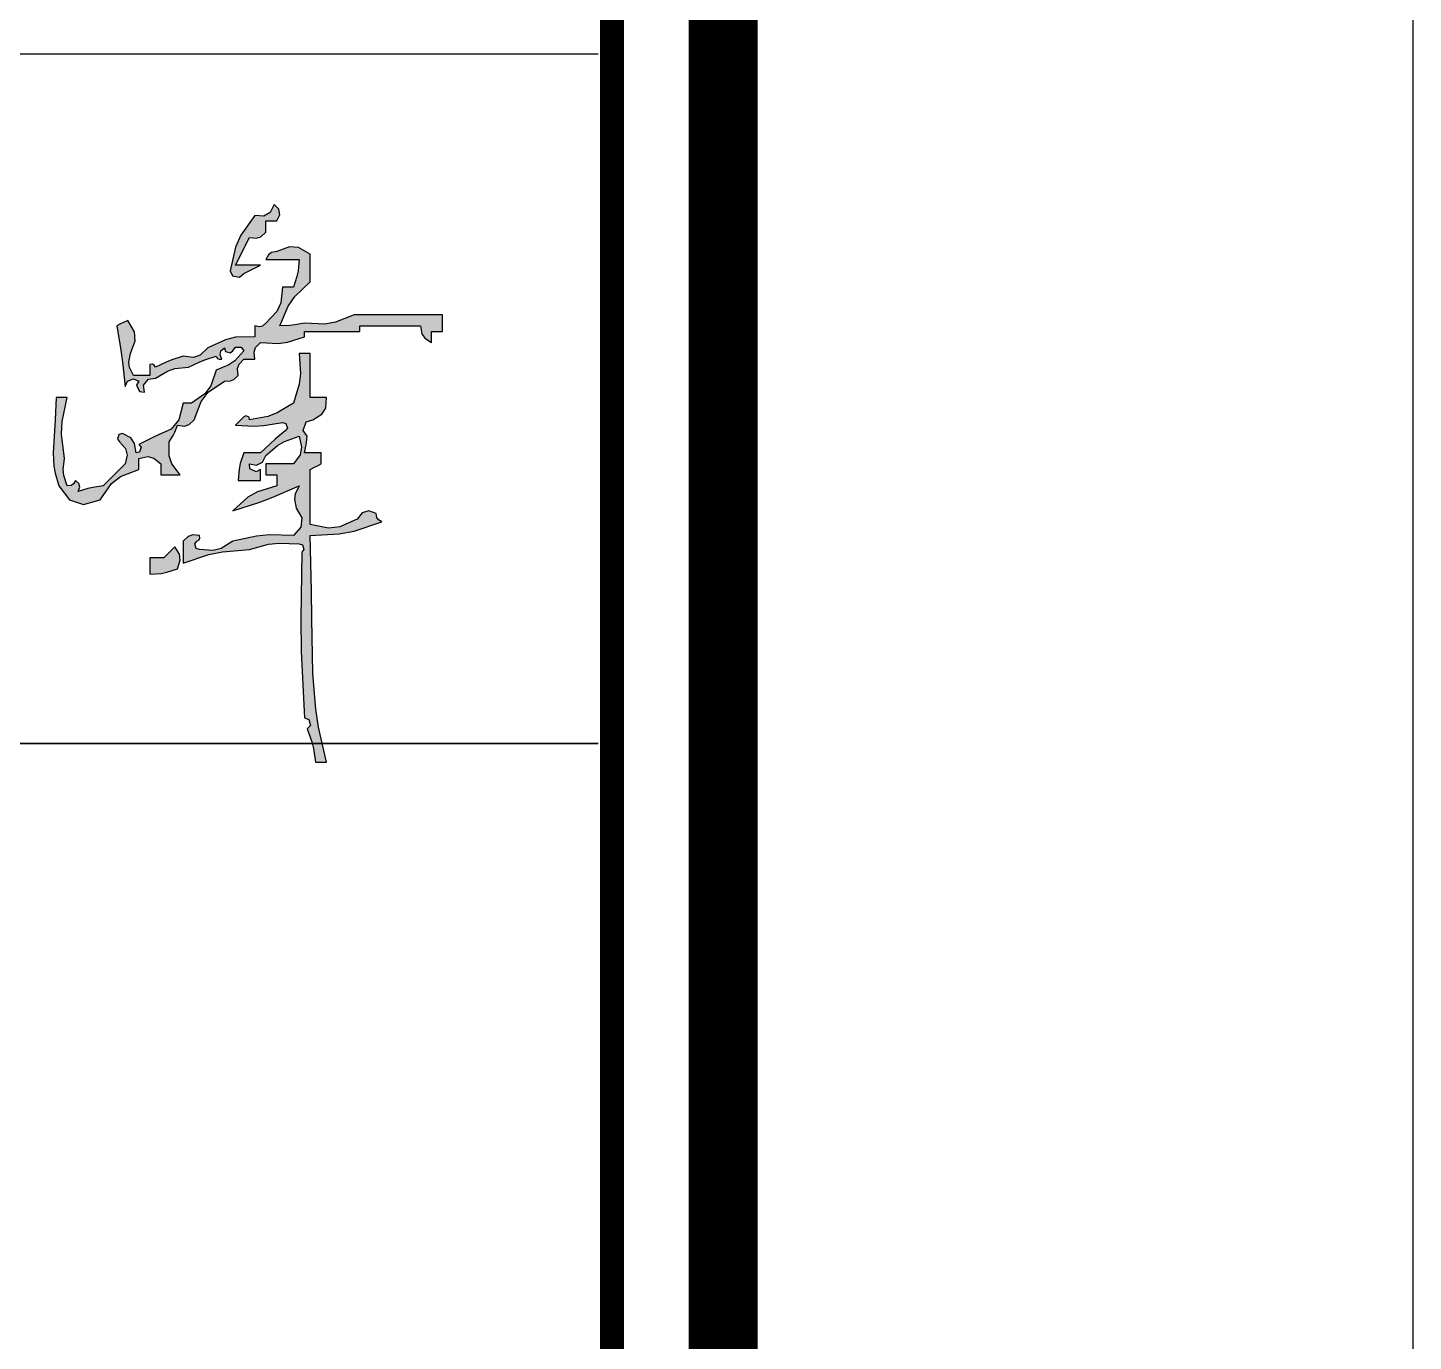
# Model space of a CAD drawing. Extents: x 815029915 to 815825525, y 579155098 to 579748855.
# Drawn here: x 815254894 to 815256903, y 579428713 to 579430617 of the extents above; entities that cross this region are included whole.
import ezdxf

# ---------------------------------------------------------------- set-up
doc = ezdxf.new("R2010")
doc.units = 0
doc.header["$LTSCALE"] = 100
doc.header["$MEASUREMENT"] = 0
for name, color, linetype in [('TK', 7, 'Continuous'), ('ZG-图框层', 4, 'Continuous'), ('zm', 1, 'Continuous'), ('签名', 7, 'Continuous')]:
    doc.layers.add(name, color=color, linetype=linetype)

# ---------------------------------------------------------------- blocks, each defined once
blk = doc.blocks.new('CCIAD-TK-A0-图签')
at = {"layer": 'TK'}
for p, q in [((1126.117, 111.628), (1177.187, 111.628)), ((1126.117, 111.628), (1177.187, 111.628)), ((1177.187, 101.628), (1126.117, 101.628)), ((1126.117, 101.628), (1177.187, 101.628)), ((1126.117, 101.628), (1177.187, 101.628))]:
    blk.add_line(p, q, dxfattribs=at)
blk.add_lwpolyline([(1124.286, 10.457), (1179, 10.457), (1179, 831)], dxfattribs=at)
at = {"layer": 'TK', "const_width": 0.347}
blk.add_lwpolyline([(1126.117, 185.398), (1177.387, 185.398), (1177.387, 13.253), (1126.117, 13.253)], close=True, dxfattribs=at)
blk = doc.blocks.new('fdagdfaf')
h = blk.add_hatch(color=256)
h.paths.add_polyline_path([(6.833, 7.6859), (6.833, 7.6998), (6.833, 7.7276), (6.8039, 7.744), (6.7811, 7.7459), (6.7496, 7.7345), (6.736, 7.732), (6.7281, 7.7261), (6.7219, 7.7137), (6.7552, 7.7137), (6.7719, 7.7137), (6.8052, 7.7137), (6.803, 7.6855), (6.8001, 7.6712), (6.7913, 7.6442), (6.7802, 7.6442), (6.7747, 7.6442), (6.7635, 7.6442), (6.7593, 7.6047), (6.7492, 7.5828), (6.7219, 7.5539), (6.7133, 7.5464), (6.7052, 7.5444), (6.6941, 7.547), (6.6941, 7.5359), (6.6941, 7.5303), (6.6941, 7.5192), (6.6456, 7.5182), (6.6199, 7.5121), (6.576, 7.4914), (6.5568, 7.4734), (6.5397, 7.4677), (6.5135, 7.4706), (6.485, 7.4616), (6.4709, 7.4559), (6.444, 7.4428), (6.441, 7.4482), (6.4363, 7.4506), (6.4301, 7.4498), (6.4301, 7.4386), (6.4301, 7.4331), (6.4301, 7.422), (6.4135, 7.422), (6.4051, 7.422), (6.3885, 7.422), (6.3788, 7.4422), (6.3771, 7.4556), (6.3815, 7.4775), (6.3929, 7.509), (6.391, 7.5318), (6.3746, 7.5609), (6.3634, 7.5553), (6.3579, 7.5526), (6.3468, 7.547), (6.3571, 7.4862), (6.3612, 7.4555), (6.3676, 7.3942), (6.3739, 7.4077), (6.3884, 7.4135), (6.4023, 7.4081), (6.396, 7.3974), (6.4039, 7.3816), (6.4162, 7.3803), (6.4141, 7.398), (6.4263, 7.4132), (6.444, 7.415), (6.4741, 7.4333), (6.4924, 7.4394), (6.5274, 7.4428), (6.5543, 7.4559), (6.5683, 7.4616), (6.5968, 7.4706), (6.5998, 7.4652), (6.6046, 7.4628), (6.6107, 7.4636), (6.6064, 7.4742), (6.6088, 7.4841), (6.6177, 7.4914), (6.6198, 7.4829), (6.6317, 7.479), (6.6385, 7.4845), (6.6453, 7.4933), (6.6595, 7.4933), (6.6663, 7.4845), (6.6436, 7.4593), (6.6283, 7.4486), (6.5968, 7.4359), (6.5836, 7.3963), (6.5685, 7.3763), (6.5343, 7.3525), (6.526, 7.3525), (6.5218, 7.3525), (6.5135, 7.3525), (6.5031, 7.3104), (6.4836, 7.287), (6.444, 7.2692), (6.4273, 7.2608), (6.419, 7.2567), (6.4023, 7.2483), (6.4079, 7.2415), (6.4039, 7.2296), (6.3954, 7.2275), (6.3916, 7.2511), (6.3818, 7.2649), (6.3607, 7.2761), (6.3522, 7.2739), (6.3482, 7.2621), (6.3537, 7.2553), (6.3689, 7.2381), (6.3729, 7.222), (6.3676, 7.1997), (6.3454, 7.1775), (6.3343, 7.1664), (6.312, 7.1441), (6.2867, 7.1404), (6.2741, 7.1376), (6.2495, 7.1302), (6.2539, 7.1408), (6.2514, 7.1507), (6.2426, 7.158), (6.2375, 7.1494), (6.2317, 7.1455), (6.2217, 7.1441), (6.2136, 7.1708), (6.2121, 7.1858), (6.2148, 7.2136), (6.2075, 7.2743), (6.209, 7.3066), (6.2217, 7.3664), (6.2106, 7.3664), (6.2051, 7.3664), (6.194, 7.3664), (6.1914, 7.3108), (6.1901, 7.283), (6.187, 7.2275), (6.1886, 7.1937), (6.1914, 7.1766), (6.2009, 7.1441), (6.2279, 7.1095), (6.2627, 7.0979), (6.3051, 7.1094), (6.3331, 7.1502), (6.3561, 7.1683), (6.4023, 7.1858), (6.4023, 7.1969), (6.4023, 7.2025), (6.4023, 7.2136), (6.4248, 7.218), (6.4402, 7.2142), (6.4579, 7.1997), (6.4579, 7.1886), (6.4579, 7.183), (6.4579, 7.1719), (6.4774, 7.1719), (6.4871, 7.1719), (6.5065, 7.1719), (6.4854, 7.2), (6.4786, 7.2201), (6.4787, 7.2553), (6.4883, 7.2713), (6.4925, 7.2797), (6.4996, 7.2969), (6.517, 7.295), (6.5285, 7.2988), (6.5413, 7.3108), (6.5588, 7.3571), (6.5769, 7.3801), (6.6177, 7.4081), (6.6326, 7.409), (6.6409, 7.4124), (6.6524, 7.422), (6.6504, 7.4394), (6.6542, 7.4509), (6.6663, 7.4636), (6.6774, 7.4636), (6.683, 7.4636), (6.6941, 7.4636), (6.6921, 7.4811), (6.6959, 7.4925), (6.708, 7.5053), (6.7527, 7.5028), (6.7764, 7.5057), (6.8191, 7.5192), (6.8191, 7.5248), (6.8191, 7.5276), (6.8191, 7.5331), (6.8747, 7.5331), (6.9025, 7.5331), (6.958, 7.5331), (6.958, 7.5387), (6.958, 7.5414), (6.958, 7.547), (7.0192, 7.547), (7.0497, 7.547), (7.1108, 7.547), (7.1139, 7.5272), (7.1215, 7.5157), (7.1386, 7.5053), (7.1386, 7.5164), (7.1386, 7.522), (7.1386, 7.5331), (7.1497, 7.5331), (7.1553, 7.5331), (7.1664, 7.5331), (7.1664, 7.5498), (7.1664, 7.5581), (7.1664, 7.5748), (7.0775, 7.5748), (7.033, 7.5748), (6.9441, 7.5748), (6.897, 7.5561), (6.8698, 7.5516), (6.8191, 7.5539), (6.7944, 7.5493), (6.7817, 7.5479), (6.7566, 7.547), (6.7778, 7.5966), (6.7943, 7.6205), (6.833, 7.6581)])
h.paths.add_polyline_path([(6.7219, 7.7943), (6.7219, 7.7998), (6.7219, 7.8109), (6.733, 7.8109), (6.7385, 7.8109), (6.7496, 7.8109), (6.7566, 7.8264), (6.7543, 7.8403), (6.7427, 7.8526), (6.7326, 7.8326), (6.7164, 7.8234), (6.6941, 7.8248), (6.6587, 7.7752), (6.6453, 7.7453), (6.6316, 7.6859), (6.638, 7.6733), (6.6555, 7.6698), (6.6663, 7.679), (6.683, 7.6873), (6.6913, 7.6915), (6.708, 7.6998), (6.683, 7.6998), (6.6705, 7.6998), (6.6455, 7.6998), (6.6596, 7.7275), (6.6665, 7.7414), (6.6802, 7.7693), (6.6976, 7.7673), (6.7091, 7.7711), (6.7219, 7.7832)])
h.paths.add_polyline_path([(6.8723, 7.3403), (6.8747, 7.3664), (6.858, 7.3664), (6.8497, 7.3664), (6.833, 7.3664), (6.833, 7.4109), (6.833, 7.4331), (6.833, 7.4775), (6.8219, 7.4775), (6.8163, 7.4775), (6.8052, 7.4775), (6.8087, 7.4273), (6.8058, 7.4007), (6.7913, 7.3525), (6.7506, 7.3282), (6.7269, 7.3193), (6.6802, 7.3108), (6.6795, 7.317), (6.6716, 7.3209), (6.6663, 7.3178), (6.658, 7.3094), (6.6538, 7.3053), (6.6455, 7.2969), (6.6927, 7.2948), (6.7168, 7.2962), (6.7635, 7.3039), (6.7721, 7.3017), (6.776, 7.2899), (6.7705, 7.2831), (6.7448, 7.2616), (6.7323, 7.2505), (6.708, 7.2275), (6.6913, 7.2275), (6.683, 7.2275), (6.6663, 7.2275), (6.6575, 7.2005), (6.6546, 7.1863), (6.6524, 7.158), (6.6746, 7.158), (6.6857, 7.158), (6.708, 7.158), (6.708, 7.1691), (6.708, 7.1747), (6.708, 7.1858), (6.6973, 7.1795), (6.6815, 7.1873), (6.6802, 7.1997), (6.6985, 7.1965), (6.7134, 7.2039), (6.7219, 7.2205), (6.7511, 7.2457), (6.7689, 7.2561), (6.8052, 7.2692), (6.8117, 7.2416), (6.8079, 7.2226), (6.7913, 7.1997), (6.7635, 7.1997), (6.7496, 7.1997), (6.7219, 7.1997), (6.7219, 7.1886), (6.7219, 7.183), (6.7219, 7.1719), (6.733, 7.1719), (6.7385, 7.1719), (6.7496, 7.1719), (6.7496, 7.1608), (6.7496, 7.1552), (6.7496, 7.1441), (6.7007, 7.1296), (6.6763, 7.1159), (6.6385, 7.0816), (6.7062, 7.1037), (6.7397, 7.1163), (6.8052, 7.1441), (6.7955, 7.1239), (6.7938, 7.1105), (6.7983, 7.0886), (6.812, 7.0643), (6.8096, 7.0402), (6.7913, 7.0191), (6.73, 7.021), (6.6985, 7.0181), (6.6385, 7.0052), (6.6094, 6.9869), (6.5894, 6.982), (6.5552, 6.9844), (6.5466, 6.9865), (6.5427, 6.9984), (6.5482, 7.0052), (6.5536, 7.0082), (6.556, 7.0129), (6.5552, 7.0191), (6.5377, 7.0211), (6.5263, 7.0173), (6.5135, 7.0052), (6.5135, 6.983), (6.5135, 6.9719), (6.5135, 6.9496), (6.578, 6.9714), (6.6123, 6.9786), (6.6802, 6.9844), (6.7288, 6.9973), (6.7549, 7.0002), (6.8052, 6.9983), (6.8137, 6.9961), (6.8177, 6.9843), (6.8122, 6.9774), (6.8096, 6.8107), (6.811, 6.7272), (6.8191, 6.5607), (6.8298, 6.5567), (6.8337, 6.5414), (6.8261, 6.5329), (6.8378, 6.5006), (6.842, 6.4836), (6.8469, 6.4495), (6.858, 6.4495), (6.8636, 6.4495), (6.8747, 6.4495), (6.8543, 6.5372), (6.8473, 6.5821), (6.8399, 6.6718), (6.8377, 6.8107), (6.8363, 6.8802), (6.833, 7.0191), (6.9064, 7.0233), (6.9438, 7.0305), (7.0136, 7.0538), (7.0049, 7.0589), (7.001, 7.0647), (6.9997, 7.0747), (6.9806, 7.0814), (6.9638, 7.0765), (6.9511, 7.0608), (6.9077, 7.0412), (6.8797, 7.0379), (6.833, 7.0469), (6.833, 7.1025), (6.833, 7.1302), (6.833, 7.1858), (6.8441, 7.1914), (6.8497, 7.1941), (6.8608, 7.1997), (6.8608, 7.2108), (6.8608, 7.2164), (6.8608, 7.2275), (6.8441, 7.2275), (6.8358, 7.2275), (6.8191, 7.2275), (6.8226, 7.244), (6.824, 7.2524), (6.8261, 7.2692), (6.8159, 7.2835), (6.8232, 7.3054), (6.8399, 7.3108), (6.8624, 7.3244)])
h.paths.add_polyline_path([(6.5065, 6.9571), (6.5046, 6.9724), (6.4926, 6.9913), (6.4815, 6.9802), (6.476, 6.9746), (6.4649, 6.9635), (6.451, 6.9635), (6.444, 6.9635), (6.4301, 6.9635), (6.4301, 6.9469), (6.4301, 6.9385), (6.4301, 6.9219), (6.4584, 6.9241), (6.4727, 6.9269), (6.4996, 6.9357)])
for p, q in [((6.7427, 7.8526), (6.7326, 7.8326)), ((6.7543, 7.8403), (6.7427, 7.8526)), ((6.6941, 7.8248), (6.6587, 7.7752)), ((6.7164, 7.8234), (6.6941, 7.8248)), ((6.7326, 7.8326), (6.7164, 7.8234)), ((6.7219, 7.7998), (6.7219, 7.8109)), ((6.7219, 7.8109), (6.733, 7.8109)), ((6.733, 7.8109), (6.7385, 7.8109)), ((6.7385, 7.8109), (6.7496, 7.8109)), ((6.7496, 7.8109), (6.7566, 7.8264)), ((6.7566, 7.8264), (6.7543, 7.8403)), ((6.6587, 7.7752), (6.6453, 7.7453)), ((6.7091, 7.7711), (6.7219, 7.7832)), ((6.7219, 7.7943), (6.7219, 7.7998)), ((6.7219, 7.7832), (6.7219, 7.7943)), ((6.6453, 7.7453), (6.6316, 7.6859)), ((6.6596, 7.7275), (6.6665, 7.7414)), ((6.6665, 7.7414), (6.6802, 7.7693)), ((6.6802, 7.7693), (6.6976, 7.7673)), ((6.6976, 7.7673), (6.7091, 7.7711)), ((6.7811, 7.7459), (6.7496, 7.7345)), ((6.8039, 7.744), (6.7811, 7.7459)), ((6.833, 7.7276), (6.8039, 7.744)), ((6.6455, 7.6998), (6.6596, 7.7275)), ((6.7281, 7.7261), (6.7219, 7.7137)), ((6.7219, 7.7137), (6.7552, 7.7137)), ((6.736, 7.732), (6.7281, 7.7261)), ((6.7496, 7.7345), (6.736, 7.732)), ((6.7552, 7.7137), (6.7719, 7.7137)), ((6.7719, 7.7137), (6.8052, 7.7137)), ((6.8052, 7.7137), (6.803, 7.6855)), ((6.833, 7.6998), (6.833, 7.7276)), ((6.6316, 7.6859), (6.638, 7.6733)), ((6.638, 7.6733), (6.6555, 7.6698)), ((6.6705, 7.6998), (6.6455, 7.6998)), ((6.6555, 7.6698), (6.6663, 7.679)), ((6.6663, 7.679), (6.683, 7.6873)), ((6.683, 7.6998), (6.6705, 7.6998)), ((6.708, 7.6998), (6.683, 7.6998)), ((6.683, 7.6873), (6.6913, 7.6915)), ((6.6913, 7.6915), (6.708, 7.6998)), ((6.8001, 7.6712), (6.7913, 7.6442)), ((6.803, 7.6855), (6.8001, 7.6712)), ((6.833, 7.6859), (6.833, 7.6998)), ((6.833, 7.6581), (6.833, 7.6859)), ((6.7635, 7.6442), (6.7593, 7.6047)), ((6.7747, 7.6442), (6.7635, 7.6442)), ((6.7802, 7.6442), (6.7747, 7.6442)), ((6.7913, 7.6442), (6.7802, 7.6442)), ((6.7943, 7.6205), (6.833, 7.6581)), ((6.7593, 7.6047), (6.7492, 7.5828)), ((6.7778, 7.5966), (6.7943, 7.6205)), ((6.7492, 7.5828), (6.7219, 7.5539)), ((6.7566, 7.547), (6.7778, 7.5966)), ((6.9441, 7.5748), (6.897, 7.5561)), ((7.033, 7.5748), (6.9441, 7.5748)), ((7.0775, 7.5748), (7.033, 7.5748)), ((7.1664, 7.5748), (7.0775, 7.5748)), ((7.1664, 7.5581), (7.1664, 7.5748)), ((6.3579, 7.5526), (6.3468, 7.547)), ((6.3468, 7.547), (6.3571, 7.4862)), ((6.3634, 7.5553), (6.3579, 7.5526)), ((6.3746, 7.5609), (6.3634, 7.5553)), ((6.391, 7.5318), (6.3746, 7.5609)), ((6.3929, 7.509), (6.391, 7.5318)), ((6.7052, 7.5444), (6.6941, 7.547)), ((6.6941, 7.547), (6.6941, 7.5359)), ((6.6941, 7.5359), (6.6941, 7.5303)), ((6.7133, 7.5464), (6.7052, 7.5444)), ((6.7219, 7.5539), (6.7133, 7.5464)), ((6.7817, 7.5479), (6.7566, 7.547)), ((6.7944, 7.5493), (6.7817, 7.5479)), ((6.8191, 7.5539), (6.7944, 7.5493)), ((6.8698, 7.5516), (6.8191, 7.5539)), ((6.8191, 7.5276), (6.8191, 7.5331)), ((6.8191, 7.5331), (6.8747, 7.5331)), ((6.897, 7.5561), (6.8698, 7.5516)), ((6.8747, 7.5331), (6.9025, 7.5331)), ((6.9025, 7.5331), (6.958, 7.5331)), ((6.958, 7.5414), (6.958, 7.547)), ((6.958, 7.547), (7.0192, 7.547)), ((6.958, 7.5387), (6.958, 7.5414)), ((6.958, 7.5331), (6.958, 7.5387)), ((7.0192, 7.547), (7.0497, 7.547)), ((7.0497, 7.547), (7.1108, 7.547)), ((7.1108, 7.547), (7.1139, 7.5272)), ((7.1386, 7.522), (7.1386, 7.5331)), ((7.1386, 7.5331), (7.1497, 7.5331)), ((7.1497, 7.5331), (7.1553, 7.5331)), ((7.1553, 7.5331), (7.1664, 7.5331)), ((7.1664, 7.5498), (7.1664, 7.5581)), ((7.1664, 7.5331), (7.1664, 7.5498)), ((6.3815, 7.4775), (6.3929, 7.509)), ((6.6199, 7.5121), (6.576, 7.4914)), ((6.6456, 7.5182), (6.6199, 7.5121)), ((6.6941, 7.5192), (6.6456, 7.5182)), ((6.6941, 7.5303), (6.6941, 7.5192)), ((6.6959, 7.4925), (6.708, 7.5053)), ((6.708, 7.5053), (6.7527, 7.5028)), ((6.7527, 7.5028), (6.7764, 7.5057)), ((6.7764, 7.5057), (6.8191, 7.5192)), ((6.8191, 7.5248), (6.8191, 7.5276)), ((6.8191, 7.5192), (6.8191, 7.5248)), ((7.1139, 7.5272), (7.1215, 7.5157)), ((7.1215, 7.5157), (7.1386, 7.5053)), ((7.1386, 7.5164), (7.1386, 7.522)), ((7.1386, 7.5053), (7.1386, 7.5164)), ((6.3571, 7.4862), (6.3612, 7.4555)), ((6.3771, 7.4556), (6.3815, 7.4775)), ((6.485, 7.4616), (6.4709, 7.4559)), ((6.5135, 7.4706), (6.485, 7.4616)), ((6.5397, 7.4677), (6.5135, 7.4706)), ((6.5568, 7.4734), (6.5397, 7.4677)), ((6.5543, 7.4559), (6.5683, 7.4616)), ((6.576, 7.4914), (6.5568, 7.4734)), ((6.5683, 7.4616), (6.5968, 7.4706)), ((6.5968, 7.4706), (6.5998, 7.4652)), ((6.5998, 7.4652), (6.6046, 7.4628)), ((6.6046, 7.4628), (6.6107, 7.4636)), ((6.6064, 7.4742), (6.6088, 7.4841)), ((6.6107, 7.4636), (6.6064, 7.4742)), ((6.6088, 7.4841), (6.6177, 7.4914)), ((6.6177, 7.4914), (6.6198, 7.4829)), ((6.6198, 7.4829), (6.6317, 7.479)), ((6.6317, 7.479), (6.6385, 7.4845)), ((6.6385, 7.4845), (6.6453, 7.4933)), ((6.6663, 7.4845), (6.6436, 7.4593)), ((6.6453, 7.4933), (6.6595, 7.4933)), ((6.6542, 7.4509), (6.6663, 7.4636)), ((6.6595, 7.4933), (6.6663, 7.4845)), ((6.6663, 7.4636), (6.6774, 7.4636)), ((6.6774, 7.4636), (6.683, 7.4636)), ((6.683, 7.4636), (6.6941, 7.4636)), ((6.6921, 7.4811), (6.6959, 7.4925)), ((6.6941, 7.4636), (6.6921, 7.4811)), ((6.8163, 7.4775), (6.8052, 7.4775)), ((6.8052, 7.4775), (6.8087, 7.4273)), ((6.8219, 7.4775), (6.8163, 7.4775)), ((6.833, 7.4775), (6.8219, 7.4775)), ((6.833, 7.4331), (6.833, 7.4775)), ((6.3612, 7.4555), (6.3676, 7.3942)), ((6.3788, 7.4422), (6.3771, 7.4556)), ((6.3885, 7.422), (6.3788, 7.4422)), ((6.4363, 7.4506), (6.4301, 7.4498)), ((6.4301, 7.4498), (6.4301, 7.4386)), ((6.4301, 7.4386), (6.4301, 7.4331)), ((6.4301, 7.4331), (6.4301, 7.422)), ((6.441, 7.4482), (6.4363, 7.4506)), ((6.444, 7.4428), (6.441, 7.4482)), ((6.4709, 7.4559), (6.444, 7.4428)), ((6.444, 7.415), (6.4741, 7.4333)), ((6.4741, 7.4333), (6.4924, 7.4394)), ((6.4924, 7.4394), (6.5274, 7.4428)), ((6.5274, 7.4428), (6.5543, 7.4559)), ((6.5968, 7.4359), (6.5836, 7.3963)), ((6.6283, 7.4486), (6.5968, 7.4359)), ((6.6436, 7.4593), (6.6283, 7.4486)), ((6.6504, 7.4394), (6.6542, 7.4509)), ((6.6524, 7.422), (6.6504, 7.4394)), ((6.8087, 7.4273), (6.8058, 7.4007)), ((6.833, 7.4109), (6.833, 7.4331)), ((6.3676, 7.3942), (6.3739, 7.4077)), ((6.3739, 7.4077), (6.3884, 7.4135)), ((6.3884, 7.4135), (6.4023, 7.4081)), ((6.4051, 7.422), (6.3885, 7.422)), ((6.4023, 7.4081), (6.396, 7.3974)), ((6.396, 7.3974), (6.4039, 7.3816)), ((6.4135, 7.422), (6.4051, 7.422)), ((6.4301, 7.422), (6.4135, 7.422)), ((6.4141, 7.398), (6.4263, 7.4132)), ((6.4162, 7.3803), (6.4141, 7.398)), ((6.4263, 7.4132), (6.444, 7.415)), ((6.5836, 7.3963), (6.5685, 7.3763)), ((6.5769, 7.3801), (6.6177, 7.4081)), ((6.6177, 7.4081), (6.6326, 7.409)), ((6.6326, 7.409), (6.6409, 7.4124)), ((6.6409, 7.4124), (6.6524, 7.422)), ((6.8058, 7.4007), (6.7913, 7.3525)), ((6.833, 7.3664), (6.833, 7.4109)), ((6.194, 7.3664), (6.1914, 7.3108)), ((6.2051, 7.3664), (6.194, 7.3664)), ((6.2106, 7.3664), (6.2051, 7.3664)), ((6.209, 7.3066), (6.2217, 7.3664)), ((6.2217, 7.3664), (6.2106, 7.3664)), ((6.4039, 7.3816), (6.4162, 7.3803)), ((6.5685, 7.3763), (6.5343, 7.3525)), ((6.5413, 7.3108), (6.5588, 7.3571)), ((6.5588, 7.3571), (6.5769, 7.3801)), ((6.8497, 7.3664), (6.833, 7.3664)), ((6.858, 7.3664), (6.8497, 7.3664)), ((6.8747, 7.3664), (6.858, 7.3664)), ((6.8723, 7.3403), (6.8747, 7.3664)), ((6.5135, 7.3525), (6.5031, 7.3104)), ((6.5218, 7.3525), (6.5135, 7.3525)), ((6.526, 7.3525), (6.5218, 7.3525)), ((6.5343, 7.3525), (6.526, 7.3525)), ((6.7506, 7.3282), (6.7269, 7.3193)), ((6.7913, 7.3525), (6.7506, 7.3282)), ((6.8399, 7.3108), (6.8624, 7.3244)), ((6.8624, 7.3244), (6.8723, 7.3403)), ((6.1914, 7.3108), (6.1901, 7.283)), ((6.2075, 7.2743), (6.209, 7.3066)), ((6.4836, 7.287), (6.444, 7.2692)), ((6.5031, 7.3104), (6.4836, 7.287)), ((6.4925, 7.2797), (6.4996, 7.2969)), ((6.4996, 7.2969), (6.517, 7.295)), ((6.517, 7.295), (6.5285, 7.2988)), ((6.5285, 7.2988), (6.5413, 7.3108)), ((6.6538, 7.3053), (6.6455, 7.2969)), ((6.6455, 7.2969), (6.6927, 7.2948)), ((6.658, 7.3094), (6.6538, 7.3053)), ((6.6663, 7.3178), (6.658, 7.3094)), ((6.6716, 7.3209), (6.6663, 7.3178)), ((6.6795, 7.317), (6.6716, 7.3209)), ((6.6802, 7.3108), (6.6795, 7.317)), ((6.7269, 7.3193), (6.6802, 7.3108)), ((6.6927, 7.2948), (6.7168, 7.2962)), ((6.7168, 7.2962), (6.7635, 7.3039)), ((6.7635, 7.3039), (6.7721, 7.3017)), ((6.776, 7.2899), (6.7705, 7.2831)), ((6.7721, 7.3017), (6.776, 7.2899)), ((6.8159, 7.2835), (6.8232, 7.3054)), ((6.8232, 7.3054), (6.8399, 7.3108)), ((6.1901, 7.283), (6.187, 7.2275)), ((6.2148, 7.2136), (6.2075, 7.2743)), ((6.3522, 7.2739), (6.3482, 7.2621)), ((6.3482, 7.2621), (6.3537, 7.2553)), ((6.3607, 7.2761), (6.3522, 7.2739)), ((6.3537, 7.2553), (6.3689, 7.2381)), ((6.3818, 7.2649), (6.3607, 7.2761)), ((6.3916, 7.2511), (6.3818, 7.2649)), ((6.419, 7.2567), (6.4023, 7.2483)), ((6.4273, 7.2608), (6.419, 7.2567)), ((6.444, 7.2692), (6.4273, 7.2608)), ((6.4786, 7.2201), (6.4787, 7.2553)), ((6.4787, 7.2553), (6.4883, 7.2713)), ((6.4883, 7.2713), (6.4925, 7.2797)), ((6.7448, 7.2616), (6.7323, 7.2505)), ((6.7705, 7.2831), (6.7448, 7.2616)), ((6.7511, 7.2457), (6.7689, 7.2561)), ((6.7689, 7.2561), (6.8052, 7.2692)), ((6.8052, 7.2692), (6.8117, 7.2416)), ((6.8261, 7.2692), (6.8159, 7.2835)), ((6.8226, 7.244), (6.824, 7.2524)), ((6.824, 7.2524), (6.8261, 7.2692)), ((6.187, 7.2275), (6.1886, 7.1937)), ((6.3729, 7.222), (6.3676, 7.1997)), ((6.3689, 7.2381), (6.3729, 7.222)), ((6.3954, 7.2275), (6.3916, 7.2511)), ((6.4039, 7.2296), (6.3954, 7.2275)), ((6.4023, 7.2483), (6.4079, 7.2415)), ((6.4023, 7.2136), (6.4248, 7.218)), ((6.4079, 7.2415), (6.4039, 7.2296)), ((6.4248, 7.218), (6.4402, 7.2142)), ((6.4854, 7.2), (6.4786, 7.2201)), ((6.6663, 7.2275), (6.6575, 7.2005)), ((6.683, 7.2275), (6.6663, 7.2275)), ((6.6913, 7.2275), (6.683, 7.2275)), ((6.708, 7.2275), (6.6913, 7.2275)), ((6.7323, 7.2505), (6.708, 7.2275)), ((6.7134, 7.2039), (6.7219, 7.2205)), ((6.7219, 7.2205), (6.7511, 7.2457)), ((6.8079, 7.2226), (6.7913, 7.1997)), ((6.8117, 7.2416), (6.8079, 7.2226)), ((6.8191, 7.2275), (6.8226, 7.244)), ((6.8358, 7.2275), (6.8191, 7.2275)), ((6.8441, 7.2275), (6.8358, 7.2275)), ((6.8608, 7.2275), (6.8441, 7.2275)), ((6.8608, 7.2164), (6.8608, 7.2275)), ((6.1886, 7.1937), (6.1914, 7.1766)), ((6.2121, 7.1858), (6.2148, 7.2136)), ((6.2136, 7.1708), (6.2121, 7.1858)), ((6.3676, 7.1997), (6.3454, 7.1775)), ((6.3561, 7.1683), (6.4023, 7.1858)), ((6.4023, 7.2025), (6.4023, 7.2136)), ((6.4023, 7.1969), (6.4023, 7.2025)), ((6.4023, 7.1858), (6.4023, 7.1969)), ((6.4402, 7.2142), (6.4579, 7.1997)), ((6.4579, 7.1997), (6.4579, 7.1886)), ((6.4579, 7.1886), (6.4579, 7.183)), ((6.4579, 7.183), (6.4579, 7.1719)), ((6.5065, 7.1719), (6.4854, 7.2)), ((6.6546, 7.1863), (6.6524, 7.158)), ((6.6575, 7.2005), (6.6546, 7.1863)), ((6.6815, 7.1873), (6.6802, 7.1997)), ((6.6802, 7.1997), (6.6985, 7.1965)), ((6.6973, 7.1795), (6.6815, 7.1873)), ((6.708, 7.1858), (6.6973, 7.1795)), ((6.6985, 7.1965), (6.7134, 7.2039)), ((6.708, 7.1747), (6.708, 7.1858)), ((6.7496, 7.1997), (6.7219, 7.1997)), ((6.7219, 7.1997), (6.7219, 7.1886)), ((6.7219, 7.1886), (6.7219, 7.183)), ((6.7219, 7.183), (6.7219, 7.1719)), ((6.7635, 7.1997), (6.7496, 7.1997)), ((6.7913, 7.1997), (6.7635, 7.1997)), ((6.833, 7.1858), (6.8441, 7.1914)), ((6.833, 7.1302), (6.833, 7.1858)), ((6.8441, 7.1914), (6.8497, 7.1941)), ((6.8497, 7.1941), (6.8608, 7.1997)), ((6.8608, 7.2108), (6.8608, 7.2164)), ((6.8608, 7.1997), (6.8608, 7.2108)), ((6.1914, 7.1766), (6.2009, 7.1441)), ((6.2217, 7.1441), (6.2136, 7.1708)), ((6.2375, 7.1494), (6.2317, 7.1455)), ((6.2426, 7.158), (6.2375, 7.1494)), ((6.2514, 7.1507), (6.2426, 7.158)), ((6.2539, 7.1408), (6.2514, 7.1507)), ((6.3051, 7.1094), (6.3331, 7.1502)), ((6.3343, 7.1664), (6.312, 7.1441)), ((6.3331, 7.1502), (6.3561, 7.1683)), ((6.3454, 7.1775), (6.3343, 7.1664)), ((6.4579, 7.1719), (6.4774, 7.1719)), ((6.4774, 7.1719), (6.4871, 7.1719)), ((6.4871, 7.1719), (6.5065, 7.1719)), ((6.6524, 7.158), (6.6746, 7.158)), ((6.6746, 7.158), (6.6857, 7.158)), ((6.6857, 7.158), (6.708, 7.158)), ((6.708, 7.1691), (6.708, 7.1747)), ((6.708, 7.158), (6.708, 7.1691)), ((6.7219, 7.1719), (6.733, 7.1719)), ((6.733, 7.1719), (6.7385, 7.1719)), ((6.7385, 7.1719), (6.7496, 7.1719)), ((6.7496, 7.1719), (6.7496, 7.1608)), ((6.7496, 7.1608), (6.7496, 7.1552)), ((6.7496, 7.1552), (6.7496, 7.1441)), ((6.2009, 7.1441), (6.2279, 7.1095)), ((6.2317, 7.1455), (6.2217, 7.1441)), ((6.2495, 7.1302), (6.2539, 7.1408)), ((6.2741, 7.1376), (6.2495, 7.1302)), ((6.2867, 7.1404), (6.2741, 7.1376)), ((6.312, 7.1441), (6.2867, 7.1404)), ((6.6763, 7.1159), (6.6385, 7.0816)), ((6.7007, 7.1296), (6.6763, 7.1159)), ((6.7496, 7.1441), (6.7007, 7.1296)), ((6.7062, 7.1037), (6.7397, 7.1163)), ((6.7397, 7.1163), (6.8052, 7.1441)), ((6.7955, 7.1239), (6.7938, 7.1105)), ((6.8052, 7.1441), (6.7955, 7.1239)), ((6.833, 7.1025), (6.833, 7.1302)), ((6.2279, 7.1095), (6.2627, 7.0979)), ((6.2627, 7.0979), (6.3051, 7.1094)), ((6.6385, 7.0816), (6.7062, 7.1037)), ((6.7938, 7.1105), (6.7983, 7.0886)), ((6.7983, 7.0886), (6.812, 7.0643)), ((6.833, 7.0469), (6.833, 7.1025)), ((6.9806, 7.0814), (6.9638, 7.0765)), ((6.9997, 7.0747), (6.9806, 7.0814)), ((6.812, 7.0643), (6.8096, 7.0402)), ((6.8797, 7.0379), (6.833, 7.0469)), ((6.9511, 7.0608), (6.9077, 7.0412)), ((6.9438, 7.0305), (7.0136, 7.0538)), ((6.9638, 7.0765), (6.9511, 7.0608)), ((7.001, 7.0647), (6.9997, 7.0747)), ((7.0049, 7.0589), (7.001, 7.0647)), ((7.0136, 7.0538), (7.0049, 7.0589)), ((6.5263, 7.0173), (6.5135, 7.0052)), ((6.5377, 7.0211), (6.5263, 7.0173)), ((6.5552, 7.0191), (6.5377, 7.0211)), ((6.5482, 7.0052), (6.5536, 7.0082)), ((6.5536, 7.0082), (6.556, 7.0129)), ((6.556, 7.0129), (6.5552, 7.0191)), ((6.6985, 7.0181), (6.6385, 7.0052)), ((6.73, 7.021), (6.6985, 7.0181)), ((6.7913, 7.0191), (6.73, 7.021)), ((6.8096, 7.0402), (6.7913, 7.0191)), ((6.833, 7.0191), (6.9064, 7.0233)), ((6.8363, 6.8802), (6.833, 7.0191)), ((6.9077, 7.0412), (6.8797, 7.0379)), ((6.9064, 7.0233), (6.9438, 7.0305)), ((6.476, 6.9746), (6.4649, 6.9635)), ((6.4815, 6.9802), (6.476, 6.9746)), ((6.4926, 6.9913), (6.4815, 6.9802)), ((6.5046, 6.9724), (6.4926, 6.9913)), ((6.5135, 7.0052), (6.5135, 6.983)), ((6.5135, 6.983), (6.5135, 6.9719)), ((6.5427, 6.9984), (6.5482, 7.0052)), ((6.5466, 6.9865), (6.5427, 6.9984)), ((6.5552, 6.9844), (6.5466, 6.9865)), ((6.5894, 6.982), (6.5552, 6.9844)), ((6.578, 6.9714), (6.6123, 6.9786)), ((6.6094, 6.9869), (6.5894, 6.982)), ((6.6385, 7.0052), (6.6094, 6.9869)), ((6.6123, 6.9786), (6.6802, 6.9844)), ((6.6802, 6.9844), (6.7288, 6.9973)), ((6.7288, 6.9973), (6.7549, 7.0002)), ((6.7549, 7.0002), (6.8052, 6.9983)), ((6.8052, 6.9983), (6.8137, 6.9961)), ((6.8122, 6.9774), (6.8096, 6.8107)), ((6.8177, 6.9843), (6.8122, 6.9774)), ((6.8137, 6.9961), (6.8177, 6.9843)), ((6.444, 6.9635), (6.4301, 6.9635)), ((6.4301, 6.9635), (6.4301, 6.9469)), ((6.4301, 6.9469), (6.4301, 6.9385)), ((6.4301, 6.9385), (6.4301, 6.9219)), ((6.451, 6.9635), (6.444, 6.9635)), ((6.4649, 6.9635), (6.451, 6.9635)), ((6.4996, 6.9357), (6.5065, 6.9571)), ((6.5065, 6.9571), (6.5046, 6.9724)), ((6.5135, 6.9719), (6.5135, 6.9496)), ((6.5135, 6.9496), (6.578, 6.9714)), ((6.4301, 6.9219), (6.4584, 6.9241)), ((6.4584, 6.9241), (6.4727, 6.9269)), ((6.4727, 6.9269), (6.4996, 6.9357)), ((6.8377, 6.8107), (6.8363, 6.8802)), ((6.8096, 6.8107), (6.811, 6.7272)), ((6.8399, 6.6718), (6.8377, 6.8107)), ((6.811, 6.7272), (6.8191, 6.5607)), ((6.8473, 6.5821), (6.8399, 6.6718)), ((6.8191, 6.5607), (6.8298, 6.5567)), ((6.8298, 6.5567), (6.8337, 6.5414)), ((6.8543, 6.5372), (6.8473, 6.5821)), ((6.8337, 6.5414), (6.8261, 6.5329)), ((6.8261, 6.5329), (6.8378, 6.5006)), ((6.8747, 6.4495), (6.8543, 6.5372)), ((6.8378, 6.5006), (6.842, 6.4836)), ((6.842, 6.4836), (6.8469, 6.4495)), ((6.8469, 6.4495), (6.858, 6.4495)), ((6.858, 6.4495), (6.8636, 6.4495)), ((6.8636, 6.4495), (6.8747, 6.4495))]:
    blk.add_line(p, q)
blk = doc.blocks.new('ll')
at = {"layer": 'ZG-图框层'}
blk.add_lwpolyline([(815136770.1, 579524220), (815255670.1, 579524220), (815255670.1, 579608320), (815136770.1, 579608320)], close=True, dxfattribs=at)

msp = doc.modelspace()

# ---------------------------------------------------------------- linework, layer by layer
at = {"layer": 'ZG-图框层'}
msp.add_lwpolyline([(815138002.5, 579419462.3), (815256902.5, 579419462.3), (815256902.5, 579503562.3), (815138002.5, 579503562.3)], close=True, dxfattribs=at)
at = {"layer": 'ZG-图框层', "const_width": 100}
msp.add_lwpolyline([(815140502.5, 579420462.3), (815255902.5, 579420462.3), (815255902.5, 579502562.3), (815140502.5, 579502562.3)], close=True, dxfattribs=at)

# ---------------------------------------------------------------- block references
at = {"layer": 'TK', "xscale": 100, "yscale": 100, "zscale": 100}
msp.add_blockref('CCIAD-TK-A0-图签', (815138002.5, 579419416.6), dxfattribs=at)
at = {"layer": 'zm', "color": 1}
msp.add_blockref('ll', (1232.4, -104757.7), dxfattribs=at)
at = {"layer": '签名', "linetype": 'Continuous', "xscale": 576.0000000001977, "yscale": 576.0000000001977, "zscale": 576.0000000001977}
msp.add_blockref('fdagdfaf', (815251367.8, 579425837.9), dxfattribs=at)

doc.saveas('drawing.dxf')
